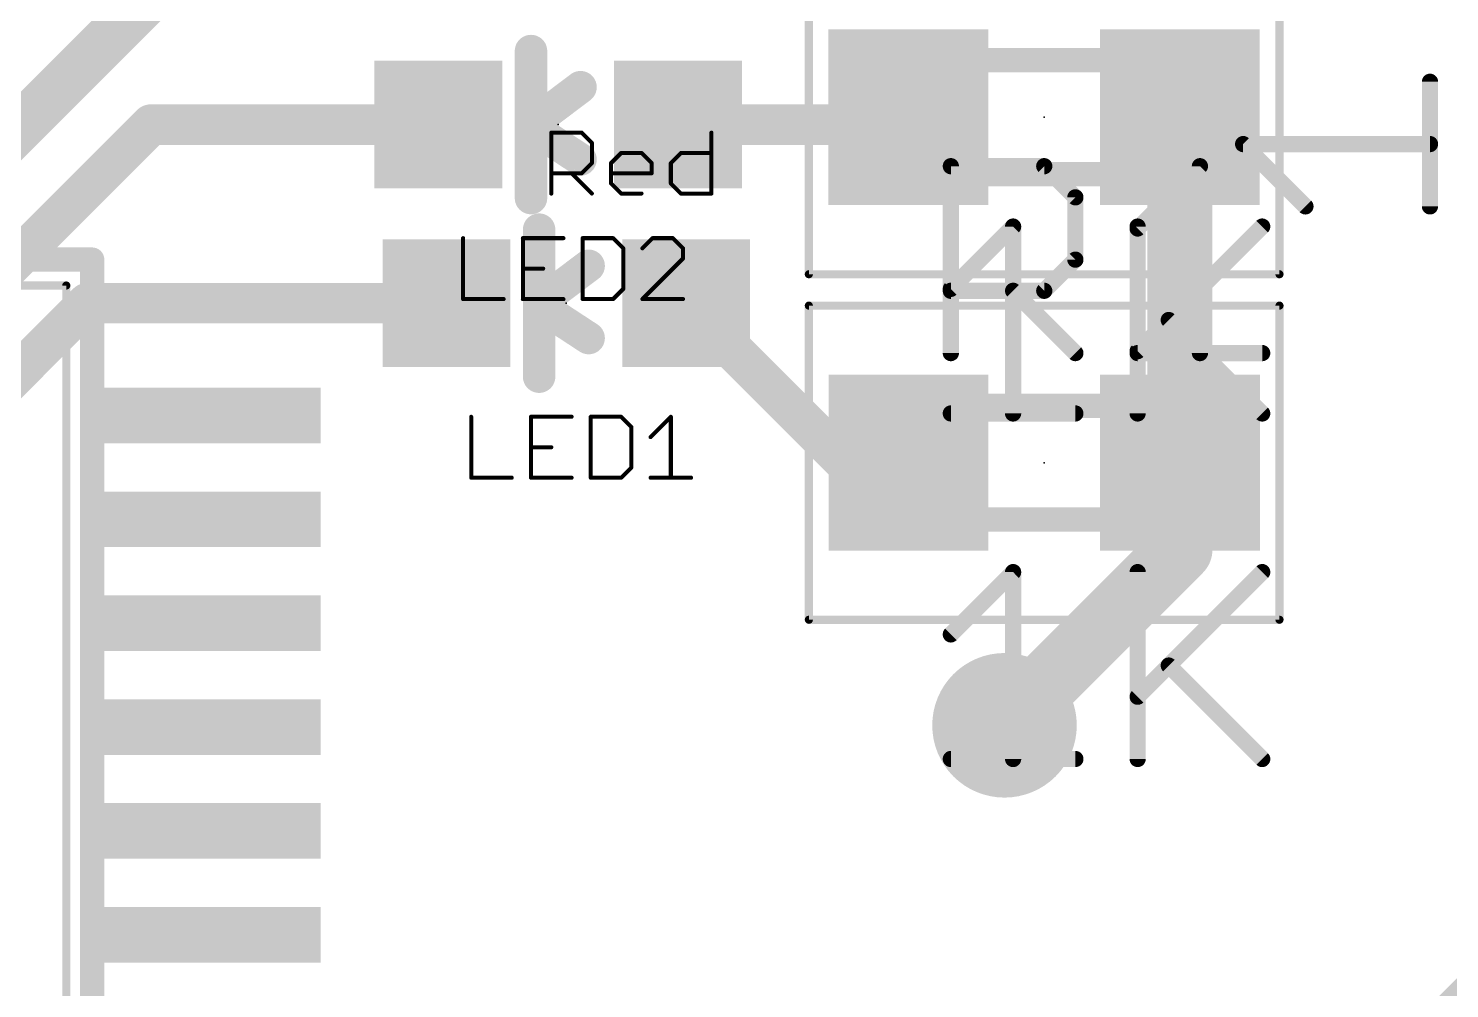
# Model space of a CAD drawing. Extents: x -14.3 to 43.3, y 12 to 70.9.
# Drawn here: x 11.67 to 20.57, y 44.33 to 50.33 of the extents above; entities that cross this region are included whole.
import ezdxf

# ---------------------------------------------------------------- set-up
doc = ezdxf.new("R2010")
doc.units = 0
for name, color, linetype in [('1', 22, 'CONTINUOUS'), ('16', 175, 'CONTINUOUS'), ('18', 82, 'CONTINUOUS'), ('21', 253, 'CONTINUOUS'), ('23', 7, 'CONTINUOUS'), ('25', 253, 'CONTINUOUS'), ('27', 253, 'CONTINUOUS'), ('39', 22, 'CONTINUOUS'), ('51', 253, 'CONTINUOUS')]:
    doc.layers.add(name, color=color, linetype=linetype)

# ---------------------------------------------------------------- blocks, each defined once
blk = doc.blocks.new('RECT')
blk.add_solid([(-0.5, -0.5), (0.5, -0.5), (-0.5, 0.5), (0.5, 0.5)])
blk = doc.blocks.new('ROUNDV')
at = {"const_width": 0.5}
blk.add_lwpolyline([(0, -0.25, 1), (0, 0.25, 1), (0, -0.25)], format="xyb", dxfattribs=at)

msp = doc.modelspace()

# ---------------------------------------------------------------- linework, layer by layer
at = {"layer": '1'}
for points, const_width in [([(17.3317, 49.7332), (17.1782, 49.7797)], 0.254), ([(18.8782, 47.6175), (18.8782, 49.7797)], 0.4064), ([(10.16, 47.4544), (12.4388, 49.7332)], 0.254), ([(12.4388, 49.7332), (14.236, 49.7332)], 0.254), ([(15.736, 49.7332), (17.3317, 49.7332)], 0.254), ([(10.668, 47.244), (12.0396, 48.6156)], 0.254), ([(12.0396, 48.6156), (14.2868, 48.6156)], 0.254), ([(16.785, 47.6174), (15.7868, 48.6156)], 0.254), ([(18.8783, 47.6174), (18.8782, 47.6175)], 0.4064), ([(18.8783, 47.6174), (18.8783, 47.0723)], 0.4064), ([(17.1783, 47.6174), (16.785, 47.6174)], 0.254), ([(18.8783, 47.0723), (17.78, 45.974)], 0.4064)]:
    msp.add_lwpolyline(points, dxfattribs=dict(at, const_width=const_width))
for points, const_width in [([(17.1965, 49.8404, 1), (17.1598, 49.7189)], 0.127), ([(18.9798, 49.7797, 1), (18.7766, 49.7797)], 0.2032), ([(12.4388, 49.7967, 1), (12.4388, 49.6697)], 0.127), ([(12.4837, 49.6883, 1), (12.3939, 49.7781)], 0.127), ([(14.236, 49.6697, 1), (14.236, 49.7967)], 0.127), ([(15.736, 49.7967, 1), (15.736, 49.6697)], 0.127), ([(17.3133, 49.6724, 1), (17.3501, 49.794)], 0.127), ([(17.3317, 49.6697, 1), (17.3317, 49.7967)], 0.127), ([(12.0396, 48.6791, 1), (12.0396, 48.5521)], 0.127), ([(12.0845, 48.5707, 1), (11.9947, 48.6605)], 0.127), ([(14.2868, 48.5521, 1), (14.2868, 48.6791)], 0.127), ([(15.8317, 48.6605, 1), (15.7419, 48.5707)], 0.127), ([(18.95, 47.6894, 1), (18.8063, 47.5457)], 0.2032), ([(18.9799, 47.6174, 1), (18.7767, 47.6174)], 0.2032), ([(18.8064, 47.5456, 1), (18.9501, 47.6893)], 0.2032), ([(16.785, 47.6809, 1), (16.785, 47.5539)], 0.127), ([(16.7401, 47.5725, 1), (16.8299, 47.6623)], 0.127), ([(17.1783, 47.5539, 1), (17.1783, 47.6809)], 0.127), ([(18.7766, 47.6175, 1), (18.9798, 47.6175)], 0.2032), ([(18.9501, 47.0004, 1), (18.8064, 47.1441)], 0.2032), ([(18.7767, 47.0723, 1), (18.9799, 47.0723)], 0.2032), ([(17.7082, 46.0458, 1), (17.8518, 45.9022)], 0.2032)]:
    msp.add_lwpolyline(points, format="xyb", dxfattribs=dict(at, const_width=const_width))
at = {"layer": '16', "const_width": 0.3048}
msp.add_lwpolyline([(8.382, 46.482), (12.446, 50.546)], dxfattribs=at)
at = {"layer": '21'}
for points, const_width in [([(14.816, 50.1932), (14.816, 49.7332)], 0.2032), ([(14.816, 49.7332), (15.126, 49.967)], 0.2032), ([(14.816, 49.2732), (14.816, 49.7332)], 0.2032), ([(14.8314, 49.7078), (15.126, 49.5148)], 0.2032), ([(14.8668, 49.0756), (14.8668, 48.6156)], 0.2032), ([(6.219, 48.888), (12.069, 48.888)], 0.1524), ([(12.069, 48.888), (12.069, 38.488)], 0.1524), ([(14.8668, 48.6156), (15.1768, 48.8494)], 0.2032), ([(14.8668, 48.1556), (14.8668, 48.6156)], 0.2032), ([(14.8822, 48.5902), (15.1768, 48.3972)], 0.2032), ([(20.8405, 44.5299), (20.2055, 43.8949)], 0.127)]:
    msp.add_lwpolyline(points, dxfattribs=dict(at, const_width=const_width))
for points, const_width in [([(14.8668, 50.1932, 1), (14.7652, 50.1932)], 0.1016), ([(15.1566, 49.9264, 1), (15.0954, 50.0076)], 0.1016), ([(14.8668, 49.7332, 1), (14.7652, 49.7332)], 0.1016), ([(14.7854, 49.7738, 1), (14.8466, 49.6926)], 0.1016), ([(14.7652, 49.7332, 1), (14.8668, 49.7332)], 0.1016), ([(14.8592, 49.7503, 1), (14.8036, 49.6653)], 0.1016), ([(15.0982, 49.4723, 1), (15.1538, 49.5573)], 0.1016), ([(14.7652, 49.2732, 1), (14.8668, 49.2732)], 0.1016), ([(14.9176, 49.0756, 1), (14.816, 49.0756)], 0.1016), ([(12.1071, 48.888, 1), (12.0309, 48.888)], 0.0762), ([(12.069, 48.8499, 1), (12.069, 48.9261)], 0.0762), ([(15.2074, 48.8088, 1), (15.1462, 48.89)], 0.1016), ([(14.9176, 48.6156, 1), (14.816, 48.6156)], 0.1016), ([(14.8362, 48.6562, 1), (14.8974, 48.575)], 0.1016), ([(14.816, 48.6156, 1), (14.9176, 48.6156)], 0.1016), ([(14.91, 48.6327, 1), (14.8544, 48.5477)], 0.1016), ([(15.149, 48.3547, 1), (15.2046, 48.4397)], 0.1016), ([(14.816, 48.1556, 1), (14.9176, 48.1556)], 0.1016)]:
    msp.add_lwpolyline(points, format="xyb", dxfattribs=dict(at, const_width=const_width))
at = {"layer": '23'}
for p in [(14.986, 49.7332), (18.0282, 49.7797), (15.0368, 48.6156), (18.0282, 47.6174)]:
    msp.add_point(p, dxfattribs=at)
at = {"layer": '25'}
for points, const_width in [([(17.4695, 49.4726, 1), (17.4186, 49.4726)], 0.0508), ([(17.4441, 49.498, 1), (17.4441, 49.4472)], 0.0508), ([(18.0467, 49.4906, 1), (18.0108, 49.4547)], 0.0508), ([(18.0287, 49.4472, 1), (18.0287, 49.498)], 0.0508), ([(19.0286, 49.4726, 1), (18.9778, 49.4726)], 0.0508), ([(19.0212, 49.4547, 1), (18.9853, 49.4906)], 0.0508), ([(18.249, 49.2777, 1), (18.1982, 49.2777)], 0.0508), ([(18.2057, 49.2598, 1), (18.2416, 49.2957)], 0.0508), ([(18.5955, 49.1008, 1), (18.6314, 49.0649)], 0.0508), ([(14.3972, 49.0223, 1), (14.3845, 49.0223)], 0.0127), ([(14.7714, 49.0223, 1), (14.7587, 49.0223)], 0.0127), ([(14.7651, 49.0287, 1), (14.7651, 49.016)], 0.0127), ([(15.0193, 49.016, 1), (15.0193, 49.0287)], 0.0127), ([(15.1456, 49.0223, 1), (15.1329, 49.0223)], 0.0127), ([(15.1393, 49.0287, 1), (15.1393, 49.016)], 0.0127), ([(15.3344, 49.0268, 1), (15.3255, 49.0178)], 0.0127), ([(15.3299, 49.016, 1), (15.3299, 49.0287)], 0.0127), ([(15.577, 49.0287, 1), (15.577, 49.016)], 0.0127), ([(15.5815, 49.0178, 1), (15.5726, 49.0268)], 0.0127), ([(15.7086, 49.0268, 1), (15.6997, 49.0178)], 0.0127), ([(15.7042, 49.016, 1), (15.7042, 49.0287)], 0.0127), ([(15.3998, 48.9588, 1), (15.3871, 48.9588)], 0.0127), ([(15.389, 48.9543, 1), (15.398, 48.9633)], 0.0127), ([(15.509, 48.9633, 1), (15.518, 48.9543)], 0.0127), ([(15.7741, 48.9588, 1), (15.7614, 48.9588)], 0.0127), ([(15.7632, 48.9543, 1), (15.7722, 48.9633)], 0.0127), ([(18.2416, 48.87, 1), (18.2057, 48.9059)], 0.0508), ([(14.7651, 48.838, 1), (14.7651, 48.8253)], 0.0127), ([(14.8922, 48.8253, 1), (14.8922, 48.838)], 0.0127), ([(15.7614, 48.8952, 1), (15.7741, 48.8952)], 0.0127), ([(15.7722, 48.8907, 1), (15.7632, 48.8997)], 0.0127), ([(18.1982, 48.8879, 1), (18.249, 48.8879)], 0.0508), ([(15.3871, 48.7046, 1), (15.3998, 48.7046)], 0.0127), ([(15.398, 48.7001, 1), (15.389, 48.709)], 0.0127), ([(17.4441, 48.7184, 1), (17.4441, 48.6676)], 0.0508), ([(17.8518, 48.711, 1), (17.8159, 48.6751)], 0.0508), ([(18.0108, 48.711, 1), (18.0467, 48.6751)], 0.0508), ([(18.0287, 48.6676, 1), (18.0287, 48.7184)], 0.0508), ([(14.3845, 48.641, 1), (14.3972, 48.641)], 0.0127), ([(14.3909, 48.6474, 1), (14.3909, 48.6347)], 0.0127), ([(14.6451, 48.6347, 1), (14.6451, 48.6474)], 0.0127), ([(14.7587, 48.641, 1), (14.7714, 48.641)], 0.0127), ([(14.7651, 48.6474, 1), (14.7651, 48.6347)], 0.0127), ([(15.0193, 48.6347, 1), (15.0193, 48.6474)], 0.0127), ([(15.1329, 48.641, 1), (15.1456, 48.641)], 0.0127), ([(15.1393, 48.6474, 1), (15.1393, 48.6347)], 0.0127), ([(15.3255, 48.6455, 1), (15.3344, 48.6365)], 0.0127), ([(15.3299, 48.6347, 1), (15.3299, 48.6474)], 0.0127), ([(15.5135, 48.6474, 1), (15.5135, 48.6347)], 0.0127), ([(15.509, 48.6455, 1), (15.518, 48.6365)], 0.0127), ([(15.7677, 48.6347, 1), (15.7677, 48.6474)], 0.0127), ([(17.4186, 48.3032, 1), (17.4695, 48.3032)], 0.0508), ([(18.2057, 48.2853, 1), (18.2416, 48.3212)], 0.0508), ([(18.6134, 48.3286, 1), (18.6134, 48.2778)], 0.0508), ([(18.9778, 48.3032, 1), (19.0286, 48.3032)], 0.0508), ([(19.393, 48.2778, 1), (19.393, 48.3286)], 0.0508), ([(14.448, 47.9047, 1), (14.4353, 47.9047)], 0.0127), ([(14.8159, 47.9111, 1), (14.8159, 47.8984)], 0.0127), ([(14.8222, 47.9047, 1), (14.8095, 47.9047)], 0.0127), ([(15.0701, 47.8984, 1), (15.0701, 47.9111)], 0.0127), ([(15.1964, 47.9047, 1), (15.1837, 47.9047)], 0.0127), ([(15.1901, 47.9111, 1), (15.1901, 47.8984)], 0.0127), ([(15.3852, 47.9092, 1), (15.3763, 47.9002)], 0.0127), ([(15.3807, 47.8984, 1), (15.3807, 47.9111)], 0.0127), ([(15.6977, 47.9047, 1), (15.685, 47.9047)], 0.0127), ([(15.6959, 47.9002, 1), (15.6869, 47.9092)], 0.0127), ([(15.4506, 47.8412, 1), (15.4379, 47.8412)], 0.0127), ([(15.4398, 47.8367, 1), (15.4488, 47.8457)], 0.0127), ([(15.5598, 47.7821, 1), (15.5688, 47.7731)], 0.0127), ([(14.8159, 47.7204, 1), (14.8159, 47.7077)], 0.0127), ([(14.943, 47.7077, 1), (14.943, 47.7204)], 0.0127), ([(15.4379, 47.587, 1), (15.4506, 47.587)], 0.0127), ([(15.4488, 47.5825, 1), (15.4398, 47.5914)], 0.0127), ([(14.4353, 47.5234, 1), (14.448, 47.5234)], 0.0127), ([(14.4417, 47.5297, 1), (14.4417, 47.5171)], 0.0127), ([(14.6959, 47.5171, 1), (14.6959, 47.5297)], 0.0127), ([(14.8095, 47.5234, 1), (14.8222, 47.5234)], 0.0127), ([(14.8159, 47.5297, 1), (14.8159, 47.5171)], 0.0127), ([(15.0701, 47.5171, 1), (15.0701, 47.5297)], 0.0127), ([(15.1837, 47.5234, 1), (15.1964, 47.5234)], 0.0127), ([(15.1901, 47.5297, 1), (15.1901, 47.5171)], 0.0127), ([(15.3763, 47.5279, 1), (15.3852, 47.5189)], 0.0127), ([(15.3807, 47.5171, 1), (15.3807, 47.5297)], 0.0127), ([(15.5643, 47.5297, 1), (15.5643, 47.5171)], 0.0127), ([(15.685, 47.5234, 1), (15.6977, 47.5234)], 0.0127), ([(15.8185, 47.5171, 1), (15.8185, 47.5297)], 0.0127)]:
    msp.add_lwpolyline(points, format="xyb", dxfattribs=dict(at, const_width=const_width))
for points, const_width in [([(17.4441, 48.3032), (17.4441, 49.4726)], 0.1016), ([(17.4441, 49.4726), (18.0287, 49.4726)], 0.1016), ([(18.0287, 49.4726), (18.2236, 49.2777)], 0.1016), ([(18.6134, 49.0828), (19.0032, 49.4726)], 0.1016), ([(19.0032, 49.4726), (19.0032, 48.3032)], 0.1016), ([(18.2236, 49.2777), (18.2236, 48.8879)], 0.1016), ([(14.3909, 49.0223), (14.3909, 48.641)], 0.0254), ([(15.0193, 49.0223), (14.7651, 49.0223)], 0.0254), ([(14.7651, 49.0223), (14.7651, 48.641)], 0.0254), ([(15.1393, 49.0223), (15.1393, 48.641)], 0.0254), ([(15.3299, 49.0223), (15.1393, 49.0223)], 0.0254), ([(15.3935, 48.9588), (15.3299, 49.0223)], 0.0254), ([(15.577, 49.0223), (15.5135, 48.9588)], 0.0254), ([(15.7042, 49.0223), (15.577, 49.0223)], 0.0254), ([(15.7677, 48.9588), (15.7042, 49.0223)], 0.0254), ([(15.3935, 48.7046), (15.3935, 48.9588)], 0.0254), ([(15.7677, 48.8952), (15.7677, 48.9588)], 0.0254), ([(18.2236, 48.8879), (18.0287, 48.693)], 0.1016), ([(14.7651, 48.8317), (14.8922, 48.8317)], 0.0254), ([(15.5135, 48.641), (15.7677, 48.8952)], 0.0254), ([(15.3299, 48.641), (15.3935, 48.7046)], 0.0254), ([(18.0287, 48.693), (17.4441, 48.693)], 0.1016), ([(17.8338, 48.693), (18.2236, 48.3032)], 0.1016), ([(14.3909, 48.641), (14.6451, 48.641)], 0.0254), ([(14.7651, 48.641), (15.0193, 48.641)], 0.0254), ([(15.1393, 48.641), (15.3299, 48.641)], 0.0254), ([(15.7677, 48.641), (15.5135, 48.641)], 0.0254), ([(18.6134, 48.3032), (19.393, 48.3032)], 0.1016), ([(14.4417, 47.9047), (14.4417, 47.5234)], 0.0254), ([(15.0701, 47.9047), (14.8159, 47.9047)], 0.0254), ([(14.8159, 47.9047), (14.8159, 47.5234)], 0.0254), ([(15.1901, 47.9047), (15.1901, 47.5234)], 0.0254), ([(15.3807, 47.9047), (15.1901, 47.9047)], 0.0254), ([(15.4443, 47.8412), (15.3807, 47.9047)], 0.0254), ([(15.5643, 47.7776), (15.6914, 47.9047)], 0.0254), ([(15.6914, 47.9047), (15.6914, 47.5234)], 0.0254), ([(15.4443, 47.587), (15.4443, 47.8412)], 0.0254), ([(14.8159, 47.7141), (14.943, 47.7141)], 0.0254), ([(15.3807, 47.5234), (15.4443, 47.587)], 0.0254), ([(14.4417, 47.5234), (14.6959, 47.5234)], 0.0254), ([(14.8159, 47.5234), (15.0701, 47.5234)], 0.0254), ([(15.1901, 47.5234), (15.3807, 47.5234)], 0.0254), ([(15.5643, 47.5234), (15.8185, 47.5234)], 0.0254)]:
    msp.add_lwpolyline(points, dxfattribs=dict(at, const_width=const_width))
at = {"layer": '27'}
for points, const_width in [([(20.4432, 49.2212), (20.4432, 50.0008)], 0.1016), ([(14.9429, 49.3014), (14.9429, 49.6827)], 0.0254), ([(14.9429, 49.6827), (15.1335, 49.6827)], 0.0254), ([(15.1335, 49.6827), (15.1971, 49.6192)], 0.0254), ([(15.9455, 49.6827), (15.9455, 49.3014)], 0.0254), ([(19.6636, 49.2212), (19.2738, 49.611)], 0.1016), ([(19.2738, 49.611), (20.4432, 49.611)], 0.1016), ([(15.1971, 49.6192), (15.1971, 49.4921)], 0.0254), ([(15.3171, 49.4921), (15.3806, 49.5556)], 0.0254), ([(15.3806, 49.5556), (15.5077, 49.5556)], 0.0254), ([(15.5077, 49.5556), (15.5713, 49.4921)], 0.0254), ([(15.6913, 49.4921), (15.7548, 49.5556)], 0.0254), ([(15.7548, 49.5556), (15.9455, 49.5556)], 0.0254), ([(15.1971, 49.4921), (15.1335, 49.4285)], 0.0254), ([(15.3171, 49.365), (15.3171, 49.4921)], 0.0254), ([(15.5713, 49.4921), (15.5713, 49.4285)], 0.0254), ([(15.6913, 49.365), (15.6913, 49.4921)], 0.0254), ([(15.1335, 49.4285), (14.9429, 49.4285)], 0.0254), ([(15.07, 49.4285), (15.1971, 49.3014)], 0.0254), ([(15.5713, 49.4285), (15.3171, 49.4285)], 0.0254), ([(15.3806, 49.3014), (15.3171, 49.365)], 0.0254), ([(15.7548, 49.3014), (15.6913, 49.365)], 0.0254), ([(15.5077, 49.3014), (15.3806, 49.3014)], 0.0254), ([(15.9455, 49.3014), (15.7548, 49.3014)], 0.0254), ([(17.444, 48.705), (17.8337, 49.0948)], 0.1016), ([(17.8337, 49.0948), (17.8337, 47.9255)], 0.1016), ([(18.6133, 49.0948), (18.6133, 47.9255)], 0.1016), ([(18.6133, 48.3152), (19.3929, 49.0948)], 0.1016), ([(6.381, 48.726), (11.907, 48.726)], 0.0508), ([(11.907, 48.726), (11.907, 38.65)], 0.0508), ([(18.8082, 48.5101), (19.3929, 47.9255)], 0.1016), ([(17.444, 47.9255), (18.2235, 47.9255)], 0.1016), ([(17.4441, 46.5428), (17.8338, 46.9326)], 0.1016), ([(17.8338, 46.9326), (17.8338, 45.7632)], 0.1016), ([(18.6134, 46.9326), (18.6134, 45.7632)], 0.1016), ([(18.6134, 46.153), (19.393, 46.9326)], 0.1016), ([(18.8083, 46.3479), (19.393, 45.7632)], 0.1016), ([(17.4441, 45.7632), (18.2236, 45.7632)], 0.1016)]:
    msp.add_lwpolyline(points, dxfattribs=dict(at, const_width=const_width))
for points, const_width in [([(20.4686, 50.0008, 1), (20.4178, 50.0008)], 0.0508), ([(14.9492, 49.6827, 1), (14.9365, 49.6827)], 0.0127), ([(14.9429, 49.6891, 1), (14.9429, 49.6764)], 0.0127), ([(15.138, 49.6872, 1), (15.1291, 49.6782)], 0.0127), ([(15.1335, 49.6764, 1), (15.1335, 49.6891)], 0.0127), ([(15.9519, 49.6827, 1), (15.9392, 49.6827)], 0.0127), ([(19.2918, 49.629, 1), (19.2558, 49.593)], 0.0508), ([(19.2738, 49.6364, 1), (19.2738, 49.5856)], 0.0508), ([(20.4432, 49.5856, 1), (20.4432, 49.6364)], 0.0508), ([(15.2034, 49.6192, 1), (15.1907, 49.6192)], 0.0127), ([(15.1926, 49.6147, 1), (15.2016, 49.6237)], 0.0127), ([(15.3806, 49.562, 1), (15.3806, 49.5493)], 0.0127), ([(15.3851, 49.5511, 1), (15.3761, 49.5601)], 0.0127), ([(15.5122, 49.5601, 1), (15.5033, 49.5511)], 0.0127), ([(15.5077, 49.5493, 1), (15.5077, 49.562)], 0.0127), ([(15.7548, 49.562, 1), (15.7548, 49.5493)], 0.0127), ([(15.7593, 49.5511, 1), (15.7504, 49.5601)], 0.0127), ([(15.9455, 49.5493, 1), (15.9455, 49.562)], 0.0127), ([(15.1907, 49.4921, 1), (15.2034, 49.4921)], 0.0127), ([(15.2016, 49.4876, 1), (15.1926, 49.4966)], 0.0127), ([(15.3234, 49.4921, 1), (15.3107, 49.4921)], 0.0127), ([(15.3126, 49.4966, 1), (15.3216, 49.4876)], 0.0127), ([(15.5777, 49.4921, 1), (15.565, 49.4921)], 0.0127), ([(15.5668, 49.4876, 1), (15.5758, 49.4966)], 0.0127), ([(15.6976, 49.4921, 1), (15.6849, 49.4921)], 0.0127), ([(15.6868, 49.4966, 1), (15.6958, 49.4876)], 0.0127), ([(14.9429, 49.4349, 1), (14.9429, 49.4222)], 0.0127), ([(15.0745, 49.433, 1), (15.0655, 49.424)], 0.0127), ([(15.1291, 49.433, 1), (15.138, 49.424)], 0.0127), ([(15.1335, 49.4222, 1), (15.1335, 49.4349)], 0.0127), ([(15.3171, 49.4349, 1), (15.3171, 49.4222)], 0.0127), ([(15.3216, 49.3694, 1), (15.3126, 49.3605)], 0.0127), ([(15.565, 49.4285, 1), (15.5777, 49.4285)], 0.0127), ([(15.5713, 49.4222, 1), (15.5713, 49.4349)], 0.0127), ([(15.6958, 49.3694, 1), (15.6868, 49.3605)], 0.0127), ([(14.9365, 49.3014, 1), (14.9492, 49.3014)], 0.0127), ([(15.1926, 49.2969, 1), (15.2016, 49.3059)], 0.0127), ([(15.3107, 49.365, 1), (15.3234, 49.365)], 0.0127), ([(15.3806, 49.3077, 1), (15.3806, 49.2951)], 0.0127), ([(15.3761, 49.2969, 1), (15.3851, 49.3059)], 0.0127), ([(15.5077, 49.2951, 1), (15.5077, 49.3077)], 0.0127), ([(15.6849, 49.365, 1), (15.6976, 49.365)], 0.0127), ([(15.7548, 49.3077, 1), (15.7548, 49.2951)], 0.0127), ([(15.7504, 49.2969, 1), (15.7593, 49.3059)], 0.0127), ([(15.9392, 49.3014, 1), (15.9519, 49.3014)], 0.0127), ([(15.9455, 49.2951, 1), (15.9455, 49.3077)], 0.0127), ([(19.6456, 49.2032, 1), (19.6816, 49.2392)], 0.0508), ([(20.4178, 49.2212, 1), (20.4686, 49.2212)], 0.0508), ([(17.8591, 49.0948, 1), (17.8083, 49.0948)], 0.0508), ([(17.8517, 49.0769, 1), (17.8158, 49.1128)], 0.0508), ([(18.6387, 49.0948, 1), (18.5879, 49.0948)], 0.0508), ([(19.4109, 49.0769, 1), (19.375, 49.1128)], 0.0508), ([(11.9197, 48.726, 1), (11.8943, 48.726)], 0.0254), ([(11.907, 48.7133, 1), (11.907, 48.7387)], 0.0254), ([(17.426, 48.723, 1), (17.4619, 48.6871)], 0.0508), ([(18.8262, 48.5281, 1), (18.7903, 48.4922)], 0.0508), ([(18.5954, 48.3332, 1), (18.6313, 48.2973)], 0.0508), ([(17.444, 47.9509, 1), (17.444, 47.9001)], 0.0508), ([(17.8083, 47.9255, 1), (17.8591, 47.9255)], 0.0508), ([(18.2235, 47.9001, 1), (18.2235, 47.9509)], 0.0508), ([(18.5879, 47.9255, 1), (18.6387, 47.9255)], 0.0508), ([(19.375, 47.9075, 1), (19.4109, 47.9434)], 0.0508), ([(17.8592, 46.9326, 1), (17.8084, 46.9326)], 0.0508), ([(17.8518, 46.9147, 1), (17.8159, 46.9506)], 0.0508), ([(18.6388, 46.9326, 1), (18.588, 46.9326)], 0.0508), ([(19.411, 46.9147, 1), (19.3751, 46.9506)], 0.0508), ([(17.4261, 46.5608, 1), (17.462, 46.5249)], 0.0508), ([(18.8263, 46.3659, 1), (18.7904, 46.33)], 0.0508), ([(18.5955, 46.171, 1), (18.6314, 46.1351)], 0.0508), ([(17.4441, 45.7886, 1), (17.4441, 45.7378)], 0.0508), ([(18.2236, 45.7378, 1), (18.2236, 45.7886)], 0.0508), ([(17.8084, 45.7632, 1), (17.8592, 45.7632)], 0.0508), ([(18.588, 45.7632, 1), (18.6388, 45.7632)], 0.0508), ([(19.3751, 45.7453, 1), (19.411, 45.7812)], 0.0508)]:
    msp.add_lwpolyline(points, format="xyb", dxfattribs=dict(at, const_width=const_width))
at = {"layer": '39', "const_width": 0.0508}
for points in [[(16.5552, 48.7966), (16.5552, 50.7627)], [(19.5012, 50.7627), (19.5012, 48.7966)], [(19.5012, 48.7966), (16.5552, 48.7966)], [(16.5553, 48.6004), (19.5013, 48.6004)], [(16.5553, 46.6344), (16.5553, 48.6004)], [(19.5013, 48.6004), (19.5013, 46.6344)], [(19.5013, 46.6344), (16.5553, 46.6344)]]:
    msp.add_lwpolyline(points, dxfattribs=at)
at = {"layer": '39', "const_width": 0.0254}
for points in [[(16.5552, 48.8094, 1), (16.5552, 48.7839)], [(16.5425, 48.7966, 1), (16.5678, 48.7966)], [(19.4885, 48.7966, 1), (19.5139, 48.7966)], [(19.5012, 48.7839, 1), (19.5012, 48.8094)], [(16.5553, 48.6131, 1), (16.5553, 48.5877)], [(16.5679, 48.6004, 1), (16.5426, 48.6004)], [(19.514, 48.6004, 1), (19.4886, 48.6004)], [(19.5013, 48.5877, 1), (19.5013, 48.6131)], [(16.5553, 46.6471, 1), (16.5553, 46.6217)], [(16.5426, 46.6344, 1), (16.5679, 46.6344)], [(19.4886, 46.6344, 1), (19.514, 46.6344)], [(19.5013, 46.6217, 1), (19.5013, 46.6471)]]:
    msp.add_lwpolyline(points, format="xyb", dxfattribs=at)
at = {"layer": '51', "const_width": 0.1524}
for points in [[(18.4602, 50.1357), (17.5962, 50.1357)], [(17.5962, 49.4237), (18.4602, 49.4237)], [(18.4603, 47.9734), (17.5963, 47.9734)], [(17.5963, 47.2614), (18.4603, 47.2614)]]:
    msp.add_lwpolyline(points, dxfattribs=at)
at = {"layer": '51', "const_width": 0.0762}
for points in [[(17.5962, 50.1738, 1), (17.5962, 50.0976)], [(18.4602, 50.0976, 1), (18.4602, 50.1738)], [(17.5962, 49.4618, 1), (17.5962, 49.3856)], [(18.4602, 49.3856, 1), (18.4602, 49.4618)], [(17.5963, 48.0115, 1), (17.5963, 47.9353)], [(18.4603, 47.9353, 1), (18.4603, 48.0115)], [(17.5963, 47.2995, 1), (17.5963, 47.2233)], [(18.4603, 47.2233, 1), (18.4603, 47.2995)]]:
    msp.add_lwpolyline(points, format="xyb", dxfattribs=at)

# ---------------------------------------------------------------- block references
at = {"layer": '1', "yscale": 1.1}
for p in [(17.1782, 49.7797), (18.8782, 49.7797), (17.1783, 47.6174), (18.8783, 47.6174)]:
    msp.add_blockref('RECT', p, dxfattribs=at)
at = {"layer": '1', "rotation": 90}
for p, xscale, yscale in [((14.236, 49.7332), 0.8, 0.8), ((15.736, 49.7332), 0.8, 0.8), ((14.2868, 48.6156), 0.8, 0.8), ((15.7868, 48.6156), 0.8, 0.8), ((12.8, 47.913), 0.348, 1.397), ((12.8, 47.263), 0.348, 1.397), ((12.8, 46.613), 0.348, 1.397), ((12.8, 45.963), 0.348, 1.397), ((12.8, 45.313), 0.348, 1.397), ((12.8, 44.663), 0.348, 1.397)]:
    msp.add_blockref('RECT', p, dxfattribs=dict(at, xscale=xscale, yscale=yscale))
at = {"layer": '18', "xscale": 0.9048, "yscale": 0.9048}
msp.add_blockref('ROUNDV', (17.78, 45.974), dxfattribs=at)
msp.add_blockref('ROUNDV', (17.78, 45.974), dxfattribs=at)
at = {"layer": '51', "xscale": 0.4064, "yscale": 0.8636}
for p in [(17.3932, 49.7797), (18.6632, 49.7797), (17.3933, 47.6174), (18.6633, 47.6174)]:
    msp.add_blockref('RECT', p, dxfattribs=at)
at = {"layer": '51', "xscale": 0.325, "yscale": 0.9344, "rotation": 90}
for p in [(12.5768, 47.913), (12.5768, 47.263), (12.5768, 46.613), (12.5768, 45.963), (12.5768, 45.313), (12.5768, 44.663)]:
    msp.add_blockref('RECT', p, dxfattribs=at)

doc.saveas('drawing.dxf')
